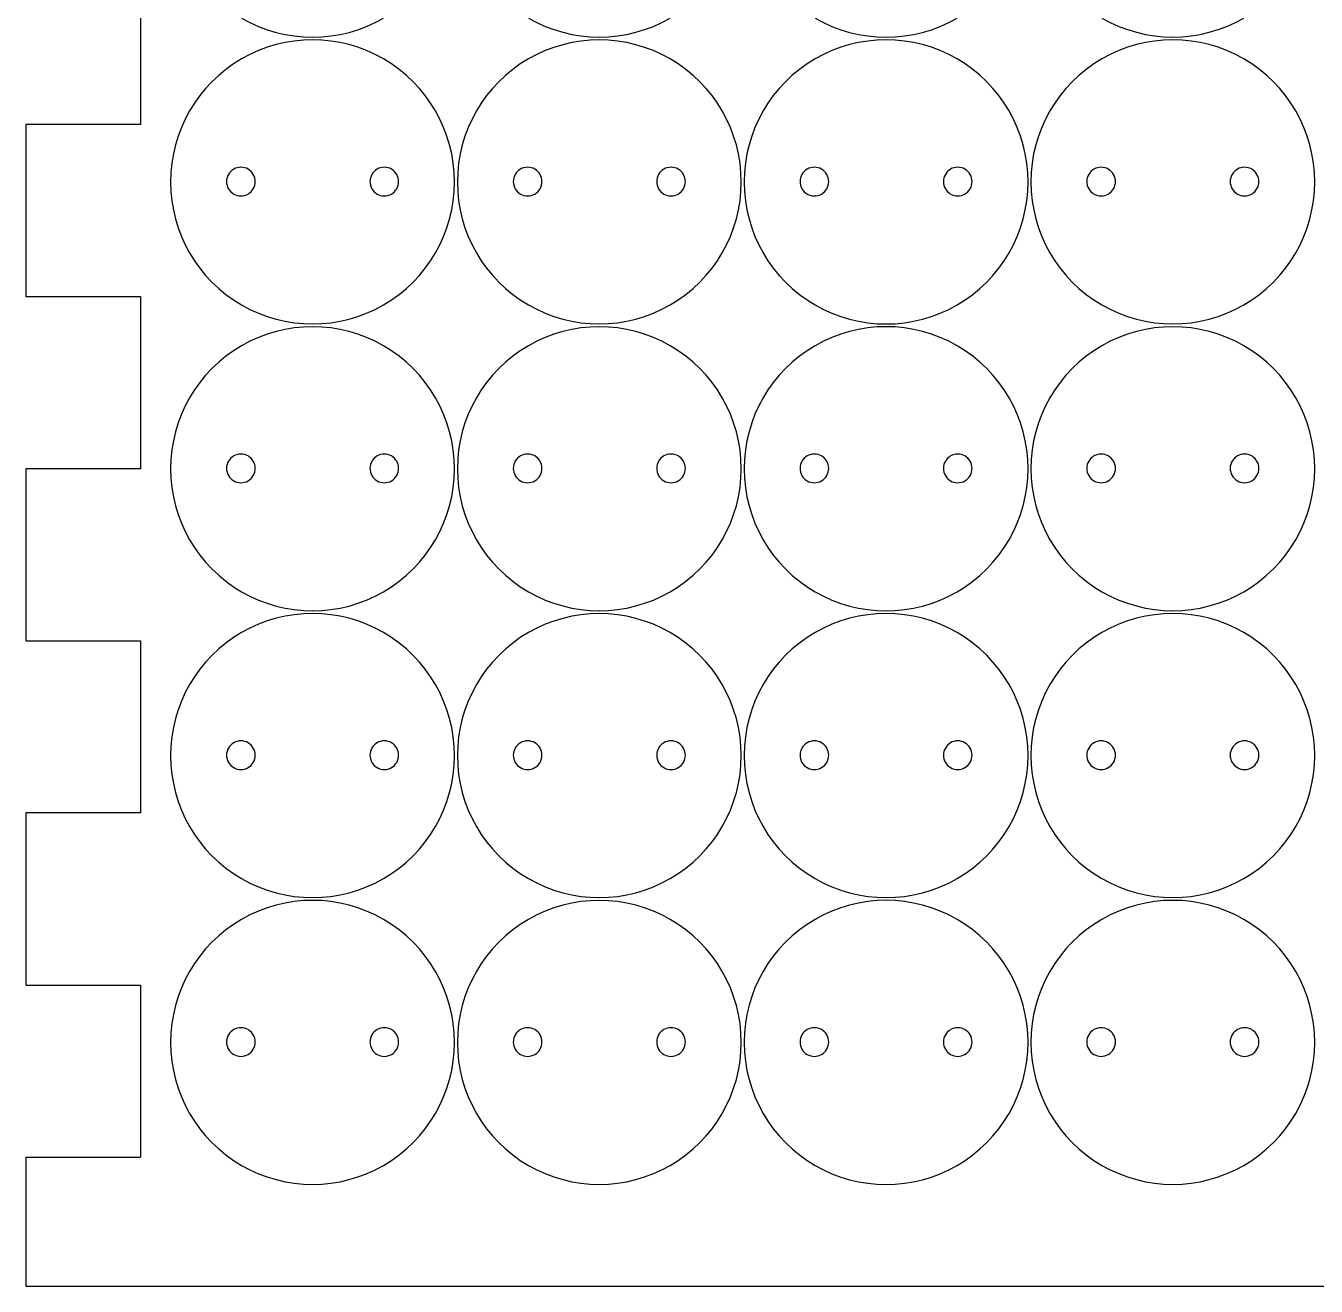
# Model space of a CAD drawing. Extents: x 0 to 163, y 0 to 185.
# Drawn here: x 71.8 to 116.8, y 95.4 to 139.34 of the extents above; entities that cross this region are included whole.
import ezdxf

# ---------------------------------------------------------------- set-up
doc = ezdxf.new("R2010")
doc.units = 0
doc.layers.add('Cut', color=7, linetype='CONTINUOUS')
doc.layers.add('Engrave', color=7, linetype='CONTINUOUS')

msp = doc.modelspace()

# ---------------------------------------------------------------- linework, layer by layer
at = {"layer": 'Cut', "color": 7}
for points in [[(75.80235, 141.898198), (75.80235, 135.898198)], [(75.80235, 135.898198), (71.80235, 135.898198)], [(71.80235, 135.898198), (71.80235, 129.898198)], [(75.80235, 129.898198), (75.80235, 123.898198), (71.80235, 123.898198)], [(71.80235, 129.898198), (75.80235, 129.898198)], [(71.80235, 123.898198), (71.80235, 117.898188)], [(71.80235, 117.898188), (75.80235, 117.898188)], [(75.80235, 117.898188), (75.80235, 111.898178)], [(71.80235, 111.898178), (71.80235, 105.898188)], [(75.80235, 111.898178), (71.80235, 111.898178)], [(71.80235, 105.898188), (75.80235, 105.898188)], [(75.80235, 105.898188), (75.80235, 99.898188)], [(71.80235, 99.898188), (71.80235, 95.398178), (162.818783, 95.398178), (162.818773, 98.881758)], [(71.80235, 99.898188), (75.80235, 99.898188)]]:
    msp.add_lwpolyline(points, dxfattribs=at)
for points in [[(79.80238, 133.909978)], [(84.80238, 133.909978)], [(89.80238, 133.909978)], [(94.802383, 133.909978)], [(99.802383, 133.909978)], [(104.802383, 133.909978)], [(109.802383, 133.909978)], [(114.802383, 133.909978)], [(79.80238, 123.909978)], [(84.80238, 123.909978)], [(89.80238, 123.909978)], [(94.802383, 123.909978)], [(99.802383, 123.909978)], [(104.802383, 123.909978)], [(109.802383, 123.909978)], [(114.802383, 123.909978)], [(79.80238, 113.909958)], [(84.80238, 113.909958)], [(89.80238, 113.909958)], [(94.802383, 113.909958)], [(99.802383, 113.909958)], [(104.802383, 113.909958)], [(109.802383, 113.909958)], [(114.802383, 113.909958)], [(79.80238, 103.909958)], [(84.80238, 103.909958)], [(89.80238, 103.909958)], [(94.802383, 103.909958)], [(99.802383, 103.909958)], [(104.802383, 103.909958)], [(109.802383, 103.909958)], [(114.802383, 103.909958)]]:
    msp.add_lwpolyline(points, close=True, dxfattribs=at)
for points in [[(79.05231, 134.343195), (78.897573, 134.253824), (78.802293, 134.088669), (78.80238, 133.909978)], [(79.552451, 134.343195), (79.397715, 134.432565), (79.207046, 134.432565), (79.05231, 134.343195)], [(79.80238, 133.909978), (79.802468, 134.088669), (79.707188, 134.253824), (79.552451, 134.343195)], [(84.05231, 134.343195), (83.897573, 134.253824), (83.802293, 134.088669), (83.80238, 133.909978)], [(84.552451, 134.343195), (84.397715, 134.432565), (84.207046, 134.432565), (84.05231, 134.343195)], [(84.80238, 133.909978), (84.802468, 134.088669), (84.707188, 134.253824), (84.552451, 134.343195)], [(89.05231, 134.343195), (88.897573, 134.253824), (88.802293, 134.088669), (88.80238, 133.909978)], [(89.552451, 134.343195), (89.397715, 134.432565), (89.207046, 134.432565), (89.05231, 134.343195)], [(89.80238, 133.909978), (89.802468, 134.088669), (89.707188, 134.253824), (89.552451, 134.343195)], [(94.05222, 134.343462), (93.897436, 134.25402), (93.802181, 134.088745), (93.802383, 133.909978)], [(94.552547, 134.343462), (94.397763, 134.432904), (94.207004, 134.432904), (94.05222, 134.343462)], [(94.802383, 133.909978), (94.802586, 134.088745), (94.70733, 134.25402), (94.552547, 134.343462)], [(99.052313, 134.343195), (98.897576, 134.253824), (98.802296, 134.088669), (98.802383, 133.909978)], [(99.552454, 134.343195), (99.397718, 134.432565), (99.207049, 134.432565), (99.052313, 134.343195)], [(99.802383, 133.909978), (99.802471, 134.088669), (99.707191, 134.253824), (99.552454, 134.343195)], [(104.05222, 134.343462), (103.897436, 134.25402), (103.802181, 134.088745), (103.802383, 133.909978)], [(104.552547, 134.343462), (104.397763, 134.432904), (104.207004, 134.432904), (104.05222, 134.343462)], [(104.802383, 133.909978), (104.802586, 134.088745), (104.70733, 134.25402), (104.552547, 134.343462)], [(109.052179, 134.34358), (108.897375, 134.254106), (108.802131, 134.088779), (108.802383, 133.909978)], [(109.552588, 134.34358), (109.397783, 134.433054), (109.206983, 134.433054), (109.052179, 134.34358)], [(109.802383, 133.909978), (109.802636, 134.088779), (109.707392, 134.254106), (109.552588, 134.34358)], [(114.05222, 134.343462), (113.897436, 134.25402), (113.802181, 134.088745), (113.802383, 133.909978)], [(114.552547, 134.343462), (114.397763, 134.432904), (114.207004, 134.432904), (114.05222, 134.343462)], [(114.802383, 133.909978), (114.802586, 134.088745), (114.70733, 134.25402), (114.552547, 134.343462)], [(78.80238, 133.909978), (78.802293, 133.731287), (78.897573, 133.566132), (79.05231, 133.476761)], [(79.552451, 133.476761), (79.707188, 133.566132), (79.802468, 133.731287), (79.80238, 133.909978)], [(83.80238, 133.909978), (83.802293, 133.731287), (83.897573, 133.566132), (84.05231, 133.476761)], [(84.552451, 133.476761), (84.707188, 133.566132), (84.802468, 133.731287), (84.80238, 133.909978)], [(88.80238, 133.909978), (88.802293, 133.731287), (88.897573, 133.566132), (89.05231, 133.476761)], [(89.552451, 133.476761), (89.707188, 133.566132), (89.802468, 133.731287), (89.80238, 133.909978)], [(93.802383, 133.909978), (93.802181, 133.73121), (93.897436, 133.565936), (94.05222, 133.476493)], [(94.552547, 133.476493), (94.70733, 133.565936), (94.802586, 133.73121), (94.802383, 133.909978)], [(98.802383, 133.909978), (98.802296, 133.731287), (98.897576, 133.566132), (99.052313, 133.476761)], [(99.552454, 133.476761), (99.707191, 133.566132), (99.802471, 133.731287), (99.802383, 133.909978)], [(103.802383, 133.909978), (103.802181, 133.73121), (103.897436, 133.565936), (104.05222, 133.476493)], [(104.552547, 133.476493), (104.70733, 133.565936), (104.802586, 133.73121), (104.802383, 133.909978)], [(108.802383, 133.909978), (108.802131, 133.731176), (108.897375, 133.565849), (109.052179, 133.476375)], [(109.552588, 133.476375), (109.707392, 133.565849), (109.802636, 133.731176), (109.802383, 133.909978)], [(113.802383, 133.909978), (113.802181, 133.73121), (113.897436, 133.565936), (114.05222, 133.476493)], [(114.552547, 133.476493), (114.70733, 133.565936), (114.802586, 133.73121), (114.802383, 133.909978)], [(79.05231, 133.476761), (79.207046, 133.38739), (79.397715, 133.38739), (79.552451, 133.476761)], [(84.05231, 133.476761), (84.207046, 133.38739), (84.397715, 133.38739), (84.552451, 133.476761)], [(89.05231, 133.476761), (89.207046, 133.38739), (89.397715, 133.38739), (89.552451, 133.476761)], [(94.05222, 133.476493), (94.207004, 133.387051), (94.397763, 133.387051), (94.552547, 133.476493)], [(99.052313, 133.476761), (99.207049, 133.38739), (99.397718, 133.38739), (99.552454, 133.476761)], [(104.05222, 133.476493), (104.207004, 133.387051), (104.397763, 133.387051), (104.552547, 133.476493)], [(109.052179, 133.476375), (109.206983, 133.386902), (109.397783, 133.386902), (109.552588, 133.476375)], [(114.05222, 133.476493), (114.207004, 133.387051), (114.397763, 133.387051), (114.552547, 133.476493)], [(79.05231, 124.343195), (78.897573, 124.253824), (78.802293, 124.088669), (78.80238, 123.909978)], [(79.552451, 124.343195), (79.397715, 124.432565), (79.207046, 124.432565), (79.05231, 124.343195)], [(79.80238, 123.909978), (79.802468, 124.088669), (79.707188, 124.253824), (79.552451, 124.343195)], [(84.05231, 124.343195), (83.897573, 124.253824), (83.802293, 124.088669), (83.80238, 123.909978)], [(84.552451, 124.343195), (84.397715, 124.432565), (84.207046, 124.432565), (84.05231, 124.343195)], [(84.80238, 123.909978), (84.802468, 124.088669), (84.707188, 124.253824), (84.552451, 124.343195)], [(89.05231, 124.343195), (88.897573, 124.253824), (88.802293, 124.088669), (88.80238, 123.909978)], [(89.552451, 124.343195), (89.397715, 124.432565), (89.207046, 124.432565), (89.05231, 124.343195)], [(89.80238, 123.909978), (89.802468, 124.088669), (89.707188, 124.253824), (89.552451, 124.343195)], [(94.05222, 124.343462), (93.897436, 124.25402), (93.802181, 124.088745), (93.802383, 123.909978)], [(94.552547, 124.343462), (94.397763, 124.432904), (94.207004, 124.432904), (94.05222, 124.343462)], [(94.802383, 123.909978), (94.802586, 124.088745), (94.70733, 124.25402), (94.552547, 124.343462)], [(99.052313, 124.343195), (98.897576, 124.253824), (98.802296, 124.088669), (98.802383, 123.909978)], [(99.552454, 124.343195), (99.397718, 124.432565), (99.207049, 124.432565), (99.052313, 124.343195)], [(99.802383, 123.909978), (99.802471, 124.088669), (99.707191, 124.253824), (99.552454, 124.343195)], [(104.05222, 124.343462), (103.897436, 124.25402), (103.802181, 124.088745), (103.802383, 123.909978)], [(104.552547, 124.343462), (104.397763, 124.432904), (104.207004, 124.432904), (104.05222, 124.343462)], [(104.802383, 123.909978), (104.802586, 124.088745), (104.70733, 124.25402), (104.552547, 124.343462)], [(109.052179, 124.34358), (108.897375, 124.254106), (108.802131, 124.088779), (108.802383, 123.909978)], [(109.552588, 124.34358), (109.397783, 124.433054), (109.206983, 124.433054), (109.052179, 124.34358)], [(109.802383, 123.909978), (109.802636, 124.088779), (109.707392, 124.254106), (109.552588, 124.34358)], [(114.05222, 124.343462), (113.897436, 124.25402), (113.802181, 124.088745), (113.802383, 123.909978)], [(114.552547, 124.343462), (114.397763, 124.432904), (114.207004, 124.432904), (114.05222, 124.343462)], [(114.802383, 123.909978), (114.802586, 124.088745), (114.70733, 124.25402), (114.552547, 124.343462)], [(78.80238, 123.909978), (78.802293, 123.731287), (78.897573, 123.566132), (79.05231, 123.476761)], [(79.552451, 123.476761), (79.707188, 123.566132), (79.802468, 123.731287), (79.80238, 123.909978)], [(83.80238, 123.909978), (83.802293, 123.731287), (83.897573, 123.566132), (84.05231, 123.476761)], [(84.552451, 123.476761), (84.707188, 123.566132), (84.802468, 123.731287), (84.80238, 123.909978)], [(88.80238, 123.909978), (88.802293, 123.731287), (88.897573, 123.566132), (89.05231, 123.476761)], [(89.552451, 123.476761), (89.707188, 123.566132), (89.802468, 123.731287), (89.80238, 123.909978)], [(93.802383, 123.909978), (93.802181, 123.73121), (93.897436, 123.565936), (94.05222, 123.476493)], [(94.552547, 123.476493), (94.70733, 123.565936), (94.802586, 123.73121), (94.802383, 123.909978)], [(98.802383, 123.909978), (98.802296, 123.731287), (98.897576, 123.566132), (99.052313, 123.476761)], [(99.552454, 123.476761), (99.707191, 123.566132), (99.802471, 123.731287), (99.802383, 123.909978)], [(103.802383, 123.909978), (103.802181, 123.73121), (103.897436, 123.565936), (104.05222, 123.476493)], [(104.552547, 123.476493), (104.70733, 123.565936), (104.802586, 123.73121), (104.802383, 123.909978)], [(108.802383, 123.909978), (108.802131, 123.731176), (108.897375, 123.565849), (109.052179, 123.476375)], [(109.552588, 123.476375), (109.707392, 123.565849), (109.802636, 123.731176), (109.802383, 123.909978)], [(113.802383, 123.909978), (113.802181, 123.73121), (113.897436, 123.565936), (114.05222, 123.476493)], [(114.552547, 123.476493), (114.70733, 123.565936), (114.802586, 123.73121), (114.802383, 123.909978)], [(79.05231, 123.476761), (79.207046, 123.38739), (79.397715, 123.38739), (79.552451, 123.476761)], [(84.05231, 123.476761), (84.207046, 123.38739), (84.397715, 123.38739), (84.552451, 123.476761)], [(89.05231, 123.476761), (89.207046, 123.38739), (89.397715, 123.38739), (89.552451, 123.476761)], [(94.05222, 123.476493), (94.207004, 123.387051), (94.397763, 123.387051), (94.552547, 123.476493)], [(99.052313, 123.476761), (99.207049, 123.38739), (99.397718, 123.38739), (99.552454, 123.476761)], [(104.05222, 123.476493), (104.207004, 123.387051), (104.397763, 123.387051), (104.552547, 123.476493)], [(109.052179, 123.476375), (109.206983, 123.386902), (109.397783, 123.386902), (109.552588, 123.476375)], [(114.05222, 123.476493), (114.207004, 123.387051), (114.397763, 123.387051), (114.552547, 123.476493)], [(79.05231, 114.343175), (78.897573, 114.253804), (78.802293, 114.088649), (78.80238, 113.909958)], [(79.552451, 114.343175), (79.397715, 114.432545), (79.207046, 114.432545), (79.05231, 114.343175)], [(79.80238, 113.909958), (79.802468, 114.088649), (79.707188, 114.253804), (79.552451, 114.343175)], [(84.05231, 114.343175), (83.897573, 114.253804), (83.802293, 114.088649), (83.80238, 113.909958)], [(84.552451, 114.343175), (84.397715, 114.432545), (84.207046, 114.432545), (84.05231, 114.343175)], [(84.80238, 113.909958), (84.802468, 114.088649), (84.707188, 114.253804), (84.552451, 114.343175)], [(89.05231, 114.343175), (88.897573, 114.253804), (88.802293, 114.088649), (88.80238, 113.909958)], [(89.552451, 114.343175), (89.397715, 114.432545), (89.207046, 114.432545), (89.05231, 114.343175)], [(89.80238, 113.909958), (89.802468, 114.088649), (89.707188, 114.253804), (89.552451, 114.343175)], [(94.05222, 114.343442), (93.897436, 114.254), (93.802181, 114.088725), (93.802383, 113.909958)], [(94.552547, 114.343442), (94.397763, 114.432884), (94.207004, 114.432884), (94.05222, 114.343442)], [(94.802383, 113.909958), (94.802586, 114.088725), (94.70733, 114.254), (94.552547, 114.343442)], [(99.052313, 114.343175), (98.897576, 114.253804), (98.802296, 114.088649), (98.802383, 113.909958)], [(99.552454, 114.343175), (99.397718, 114.432545), (99.207049, 114.432545), (99.052313, 114.343175)], [(99.802383, 113.909958), (99.802471, 114.088649), (99.707191, 114.253804), (99.552454, 114.343175)], [(104.05222, 114.343442), (103.897436, 114.254), (103.802181, 114.088725), (103.802383, 113.909958)], [(104.552547, 114.343442), (104.397763, 114.432884), (104.207004, 114.432884), (104.05222, 114.343442)], [(104.802383, 113.909958), (104.802586, 114.088725), (104.70733, 114.254), (104.552547, 114.343442)], [(109.052179, 114.34356), (108.897375, 114.254086), (108.802131, 114.088759), (108.802383, 113.909958)], [(109.552588, 114.34356), (109.397783, 114.433034), (109.206983, 114.433034), (109.052179, 114.34356)], [(109.802383, 113.909958), (109.802636, 114.088759), (109.707392, 114.254086), (109.552588, 114.34356)], [(114.05222, 114.343442), (113.897436, 114.254), (113.802181, 114.088725), (113.802383, 113.909958)], [(114.552547, 114.343442), (114.397763, 114.432884), (114.207004, 114.432884), (114.05222, 114.343442)], [(114.802383, 113.909958), (114.802586, 114.088725), (114.70733, 114.254), (114.552547, 114.343442)], [(78.80238, 113.909958), (78.802293, 113.731267), (78.897573, 113.566112), (79.05231, 113.476741)], [(79.552451, 113.476741), (79.707188, 113.566112), (79.802468, 113.731267), (79.80238, 113.909958)], [(83.80238, 113.909958), (83.802293, 113.731267), (83.897573, 113.566112), (84.05231, 113.476741)], [(84.552451, 113.476741), (84.707188, 113.566112), (84.802468, 113.731267), (84.80238, 113.909958)], [(88.80238, 113.909958), (88.802293, 113.731267), (88.897573, 113.566112), (89.05231, 113.476741)], [(89.552451, 113.476741), (89.707188, 113.566112), (89.802468, 113.731267), (89.80238, 113.909958)], [(93.802383, 113.909958), (93.802181, 113.73119), (93.897436, 113.565916), (94.05222, 113.476473)], [(94.552547, 113.476473), (94.70733, 113.565916), (94.802586, 113.73119), (94.802383, 113.909958)], [(98.802383, 113.909958), (98.802296, 113.731267), (98.897576, 113.566112), (99.052313, 113.476741)], [(99.552454, 113.476741), (99.707191, 113.566112), (99.802471, 113.731267), (99.802383, 113.909958)], [(103.802383, 113.909958), (103.802181, 113.73119), (103.897436, 113.565916), (104.05222, 113.476473)], [(104.552547, 113.476473), (104.70733, 113.565916), (104.802586, 113.73119), (104.802383, 113.909958)], [(108.802383, 113.909958), (108.802131, 113.731156), (108.897375, 113.565829), (109.052179, 113.476355)], [(109.552588, 113.476355), (109.707392, 113.565829), (109.802636, 113.731156), (109.802383, 113.909958)], [(113.802383, 113.909958), (113.802181, 113.73119), (113.897436, 113.565916), (114.05222, 113.476473)], [(114.552547, 113.476473), (114.70733, 113.565916), (114.802586, 113.73119), (114.802383, 113.909958)], [(79.05231, 113.476741), (79.207046, 113.38737), (79.397715, 113.38737), (79.552451, 113.476741)], [(84.05231, 113.476741), (84.207046, 113.38737), (84.397715, 113.38737), (84.552451, 113.476741)], [(89.05231, 113.476741), (89.207046, 113.38737), (89.397715, 113.38737), (89.552451, 113.476741)], [(94.05222, 113.476473), (94.207004, 113.387031), (94.397763, 113.387031), (94.552547, 113.476473)], [(99.052313, 113.476741), (99.207049, 113.38737), (99.397718, 113.38737), (99.552454, 113.476741)], [(104.05222, 113.476473), (104.207004, 113.387031), (104.397763, 113.387031), (104.552547, 113.476473)], [(109.052179, 113.476355), (109.206983, 113.386882), (109.397783, 113.386882), (109.552588, 113.476355)], [(114.05222, 113.476473), (114.207004, 113.387031), (114.397763, 113.387031), (114.552547, 113.476473)], [(79.552451, 104.343175), (79.397715, 104.432545), (79.207046, 104.432545), (79.05231, 104.343175)], [(84.552451, 104.343175), (84.397715, 104.432545), (84.207046, 104.432545), (84.05231, 104.343175)], [(89.552451, 104.343175), (89.397715, 104.432545), (89.207046, 104.432545), (89.05231, 104.343175)], [(94.552547, 104.343442), (94.397763, 104.432884), (94.207004, 104.432884), (94.05222, 104.343442)], [(99.552454, 104.343175), (99.397718, 104.432545), (99.207049, 104.432545), (99.052313, 104.343175)], [(104.552547, 104.343442), (104.397763, 104.432884), (104.207004, 104.432884), (104.05222, 104.343442)], [(109.552588, 104.34356), (109.397783, 104.433034), (109.206983, 104.433034), (109.052179, 104.34356)], [(114.552547, 104.343442), (114.397763, 104.432884), (114.207004, 104.432884), (114.05222, 104.343442)], [(79.05231, 104.343175), (78.897573, 104.253804), (78.802293, 104.088649), (78.80238, 103.909958)], [(79.80238, 103.909958), (79.802468, 104.088649), (79.707188, 104.253804), (79.552451, 104.343175)], [(84.05231, 104.343175), (83.897573, 104.253804), (83.802293, 104.088649), (83.80238, 103.909958)], [(84.80238, 103.909958), (84.802468, 104.088649), (84.707188, 104.253804), (84.552451, 104.343175)], [(89.05231, 104.343175), (88.897573, 104.253804), (88.802293, 104.088649), (88.80238, 103.909958)], [(89.80238, 103.909958), (89.802468, 104.088649), (89.707188, 104.253804), (89.552451, 104.343175)], [(94.05222, 104.343442), (93.897436, 104.254), (93.802181, 104.088725), (93.802383, 103.909958)], [(94.802383, 103.909958), (94.802586, 104.088725), (94.70733, 104.254), (94.552547, 104.343442)], [(99.052313, 104.343175), (98.897576, 104.253804), (98.802296, 104.088649), (98.802383, 103.909958)], [(99.802383, 103.909958), (99.802471, 104.088649), (99.707191, 104.253804), (99.552454, 104.343175)], [(104.05222, 104.343442), (103.897436, 104.254), (103.802181, 104.088725), (103.802383, 103.909958)], [(104.802383, 103.909958), (104.802586, 104.088725), (104.70733, 104.254), (104.552547, 104.343442)], [(109.052179, 104.34356), (108.897375, 104.254086), (108.802131, 104.088759), (108.802383, 103.909958)], [(109.802383, 103.909958), (109.802636, 104.088759), (109.707392, 104.254086), (109.552588, 104.34356)], [(114.05222, 104.343442), (113.897436, 104.254), (113.802181, 104.088725), (113.802383, 103.909958)], [(114.802383, 103.909958), (114.802586, 104.088725), (114.70733, 104.254), (114.552547, 104.343442)], [(78.80238, 103.909958), (78.802293, 103.731267), (78.897573, 103.566112), (79.05231, 103.476741)], [(79.552451, 103.476741), (79.707188, 103.566112), (79.802468, 103.731267), (79.80238, 103.909958)], [(83.80238, 103.909958), (83.802293, 103.731267), (83.897573, 103.566112), (84.05231, 103.476741)], [(84.552451, 103.476741), (84.707188, 103.566112), (84.802468, 103.731267), (84.80238, 103.909958)], [(88.80238, 103.909958), (88.802293, 103.731267), (88.897573, 103.566112), (89.05231, 103.476741)], [(89.552451, 103.476741), (89.707188, 103.566112), (89.802468, 103.731267), (89.80238, 103.909958)], [(93.802383, 103.909958), (93.802181, 103.73119), (93.897436, 103.565916), (94.05222, 103.476473)], [(94.552547, 103.476473), (94.70733, 103.565916), (94.802586, 103.73119), (94.802383, 103.909958)], [(98.802383, 103.909958), (98.802296, 103.731267), (98.897576, 103.566112), (99.052313, 103.476741)], [(99.552454, 103.476741), (99.707191, 103.566112), (99.802471, 103.731267), (99.802383, 103.909958)], [(103.802383, 103.909958), (103.802181, 103.73119), (103.897436, 103.565916), (104.05222, 103.476473)], [(104.552547, 103.476473), (104.70733, 103.565916), (104.802586, 103.73119), (104.802383, 103.909958)], [(108.802383, 103.909958), (108.802131, 103.731156), (108.897375, 103.565829), (109.052179, 103.476355)], [(109.552588, 103.476355), (109.707392, 103.565829), (109.802636, 103.731156), (109.802383, 103.909958)], [(113.802383, 103.909958), (113.802181, 103.73119), (113.897436, 103.565916), (114.05222, 103.476473)], [(114.552547, 103.476473), (114.70733, 103.565916), (114.802586, 103.73119), (114.802383, 103.909958)], [(79.05231, 103.476741), (79.207046, 103.38737), (79.397715, 103.38737), (79.552451, 103.476741)], [(84.05231, 103.476741), (84.207046, 103.38737), (84.397715, 103.38737), (84.552451, 103.476741)], [(89.05231, 103.476741), (89.207046, 103.38737), (89.397715, 103.38737), (89.552451, 103.476741)], [(94.05222, 103.476473), (94.207004, 103.387031), (94.397763, 103.387031), (94.552547, 103.476473)], [(99.052313, 103.476741), (99.207049, 103.38737), (99.397718, 103.38737), (99.552454, 103.476741)], [(104.05222, 103.476473), (104.207004, 103.387031), (104.397763, 103.387031), (104.552547, 103.476473)], [(109.052179, 103.476355), (109.206983, 103.386882), (109.397783, 103.386882), (109.552588, 103.476355)], [(114.05222, 103.476473), (114.207004, 103.387031), (114.397763, 103.387031), (114.552547, 103.476473)]]:
    msp.add_open_spline(points, degree=3, dxfattribs=at)
at = {"layer": 'Engrave', "color": 7}
for points in [[(86.75235, 133.898198)], [(96.752353, 133.898198)], [(106.752353, 133.898198)], [(116.752353, 133.898198)], [(86.75235, 123.898198)], [(96.752353, 123.898198)], [(106.752353, 123.898198)], [(116.752353, 123.898198)], [(86.75235, 113.898188)], [(96.752353, 113.898188)], [(106.752353, 113.898188)], [(116.752353, 113.898188)], [(86.75235, 103.898178)], [(96.752353, 103.898178)], [(106.752353, 103.898178)], [(116.752353, 103.898178)]]:
    msp.add_lwpolyline(points, close=True, dxfattribs=at)
for points in [[(79.326944, 139.610199), (80.858686, 138.725654), (82.746015, 138.725654), (84.277757, 139.610199)], [(89.327351, 139.611371), (90.858887, 138.727138), (92.745817, 138.727138), (94.277353, 139.611371)], [(99.326491, 139.608884), (100.858465, 138.723988), (102.746242, 138.723988), (104.278215, 139.608884)], [(109.327353, 139.611372), (110.858889, 138.72714), (112.745818, 138.72714), (114.277353, 139.611372)], [(84.277757, 138.186196), (82.746015, 139.070741), (80.858686, 139.070741), (79.326944, 138.186196)], [(94.277353, 138.185025), (92.745817, 139.069257), (90.858887, 139.069257), (89.327351, 138.185025)], [(104.278215, 138.187512), (102.746242, 139.072408), (100.858465, 139.072408), (99.326491, 138.187512)], [(114.27776, 138.186196), (112.746018, 139.070741), (110.858689, 139.070741), (109.326947, 138.186196)], [(79.326944, 138.186196), (77.795202, 137.301651), (76.851848, 135.666998), (76.85235, 133.898198)], [(86.75235, 133.898198), (86.752853, 135.666998), (85.809499, 137.301651), (84.277757, 138.186196)], [(89.327351, 138.185025), (87.795815, 137.300792), (86.85235, 135.666663), (86.85235, 133.898198)], [(96.752353, 133.898198), (96.752353, 135.666663), (95.808888, 137.300792), (94.277353, 138.185025)], [(99.326491, 138.187512), (97.794518, 137.302616), (96.851287, 135.667373), (96.852353, 133.898198)], [(106.752353, 133.898198), (106.75342, 135.667373), (105.810189, 137.302616), (104.278215, 138.187512)], [(109.326947, 138.186196), (107.795205, 137.301651), (106.851851, 135.666998), (106.852353, 133.898198)], [(116.752353, 133.898198), (116.752856, 135.666998), (115.809502, 137.301651), (114.27776, 138.186196)], [(76.85235, 133.898198), (76.851848, 132.129398), (77.795202, 130.494744), (79.326944, 129.610199)], [(84.277757, 129.610199), (85.809499, 130.494744), (86.752853, 132.129398), (86.75235, 133.898198)], [(86.85235, 133.898198), (86.85235, 132.129732), (87.795815, 130.495603), (89.327351, 129.611371)], [(94.277353, 129.611371), (95.808888, 130.495603), (96.752353, 132.129732), (96.752353, 133.898198)], [(96.852353, 133.898198), (96.851287, 132.129022), (97.794518, 130.49378), (99.326491, 129.608884)], [(104.278215, 129.608884), (105.810189, 130.49378), (106.75342, 132.129022), (106.752353, 133.898198)], [(106.852353, 133.898198), (106.852353, 132.129733), (107.795818, 130.495604), (109.327353, 129.611372)], [(114.277353, 129.611372), (115.808889, 130.495604), (116.752353, 132.129733), (116.752353, 133.898198)], [(79.326944, 129.610199), (80.858686, 128.725654), (82.746015, 128.725654), (84.277757, 129.610199)], [(89.327351, 129.611371), (90.858887, 128.727138), (92.745817, 128.727138), (94.277353, 129.611371)], [(99.326491, 129.608884), (100.858465, 128.723988), (102.746242, 128.723988), (104.278215, 129.608884)], [(109.327353, 129.611372), (110.858889, 128.72714), (112.745818, 128.72714), (114.277353, 129.611372)], [(84.277757, 128.186196), (82.746015, 129.070741), (80.858686, 129.070741), (79.326944, 128.186196)], [(94.277353, 128.185025), (92.745817, 129.069257), (90.858887, 129.069257), (89.327351, 128.185025)], [(104.278215, 128.187512), (102.746242, 129.072408), (100.858465, 129.072408), (99.326491, 128.187512)], [(114.27776, 128.186196), (112.746018, 129.070741), (110.858689, 129.070741), (109.326947, 128.186196)], [(79.326944, 128.186196), (77.795202, 127.301651), (76.851848, 125.666998), (76.85235, 123.898198)], [(86.75235, 123.898198), (86.752853, 125.666998), (85.809499, 127.301651), (84.277757, 128.186196)], [(89.327351, 128.185025), (87.795815, 127.300792), (86.85235, 125.666663), (86.85235, 123.898198)], [(96.752353, 123.898198), (96.752353, 125.666663), (95.808888, 127.300792), (94.277353, 128.185025)], [(99.326491, 128.187512), (97.794518, 127.302616), (96.851287, 125.667373), (96.852353, 123.898198)], [(106.752353, 123.898198), (106.75342, 125.667373), (105.810189, 127.302616), (104.278215, 128.187512)], [(109.326947, 128.186196), (107.795205, 127.301651), (106.851851, 125.666998), (106.852353, 123.898198)], [(116.752353, 123.898198), (116.752856, 125.666998), (115.809502, 127.301651), (114.27776, 128.186196)], [(76.85235, 123.898198), (76.851848, 122.129398), (77.795202, 120.494744), (79.326944, 119.610199)], [(84.277757, 119.610199), (85.809499, 120.494744), (86.752853, 122.129398), (86.75235, 123.898198)], [(86.85235, 123.898198), (86.85235, 122.129732), (87.795815, 120.495603), (89.327351, 119.611371)], [(94.277353, 119.611371), (95.808888, 120.495603), (96.752353, 122.129732), (96.752353, 123.898198)], [(96.852353, 123.898198), (96.851287, 122.129022), (97.794518, 120.49378), (99.326491, 119.608884)], [(104.278215, 119.608884), (105.810189, 120.49378), (106.75342, 122.129022), (106.752353, 123.898198)], [(106.852353, 123.898198), (106.852353, 122.129733), (107.795818, 120.495604), (109.327353, 119.611372)], [(114.277353, 119.611372), (115.808889, 120.495604), (116.752353, 122.129733), (116.752353, 123.898198)], [(79.326944, 119.610199), (80.858686, 118.725654), (82.746015, 118.725654), (84.277757, 119.610199)], [(89.327351, 119.611371), (90.858887, 118.727138), (92.745817, 118.727138), (94.277353, 119.611371)], [(99.326491, 119.608884), (100.858465, 118.723988), (102.746242, 118.723988), (104.278215, 119.608884)], [(109.327353, 119.611372), (110.858889, 118.72714), (112.745818, 118.72714), (114.277353, 119.611372)], [(84.277757, 118.186186), (82.746015, 119.070731), (80.858686, 119.070731), (79.326944, 118.186186)], [(94.277353, 118.185015), (92.745817, 119.069247), (90.858887, 119.069247), (89.327351, 118.185015)], [(104.278215, 118.187502), (102.746242, 119.072398), (100.858465, 119.072398), (99.326491, 118.187502)], [(114.27776, 118.186186), (112.746018, 119.070731), (110.858689, 119.070731), (109.326947, 118.186186)], [(79.326944, 118.186186), (77.795202, 117.301641), (76.851848, 115.666988), (76.85235, 113.898188)], [(86.75235, 113.898188), (86.752853, 115.666988), (85.809499, 117.301641), (84.277757, 118.186186)], [(89.327351, 118.185015), (87.795815, 117.300782), (86.85235, 115.666653), (86.85235, 113.898188)], [(96.752353, 113.898188), (96.752353, 115.666653), (95.808888, 117.300782), (94.277353, 118.185015)], [(99.326491, 118.187502), (97.794518, 117.302606), (96.851287, 115.667363), (96.852353, 113.898188)], [(106.752353, 113.898188), (106.75342, 115.667363), (105.810189, 117.302606), (104.278215, 118.187502)], [(109.326947, 118.186186), (107.795205, 117.301641), (106.851851, 115.666988), (106.852353, 113.898188)], [(116.752353, 113.898188), (116.752856, 115.666988), (115.809502, 117.301641), (114.27776, 118.186186)], [(76.85235, 113.898188), (76.851848, 112.129388), (77.795202, 110.494734), (79.326944, 109.610189)], [(84.277757, 109.610189), (85.809499, 110.494734), (86.752853, 112.129388), (86.75235, 113.898188)], [(86.85235, 113.898188), (86.85235, 112.129722), (87.795815, 110.495593), (89.327351, 109.611361)], [(94.277353, 109.611361), (95.808888, 110.495593), (96.752353, 112.129722), (96.752353, 113.898188)], [(96.852353, 113.898188), (96.851287, 112.129012), (97.794518, 110.49377), (99.326491, 109.608874)], [(104.278215, 109.608874), (105.810189, 110.49377), (106.75342, 112.129012), (106.752353, 113.898188)], [(106.852353, 113.898188), (106.852353, 112.129723), (107.795818, 110.495594), (109.327353, 109.611362)], [(114.277353, 109.611362), (115.808889, 110.495594), (116.752353, 112.129723), (116.752353, 113.898188)], [(79.326944, 109.610189), (80.858686, 108.725644), (82.746015, 108.725644), (84.277757, 109.610189)], [(89.327351, 109.611361), (90.858887, 108.727128), (92.745817, 108.727128), (94.277353, 109.611361)], [(99.326491, 109.608874), (100.858465, 108.723978), (102.746242, 108.723978), (104.278215, 109.608874)], [(109.327353, 109.611362), (110.858889, 108.72713), (112.745818, 108.72713), (114.277353, 109.611362)], [(84.277757, 108.186176), (82.746015, 109.070721), (80.858686, 109.070721), (79.326944, 108.186176)], [(94.277353, 108.185005), (92.745817, 109.069237), (90.858887, 109.069237), (89.327351, 108.185005)], [(104.278215, 108.187492), (102.746242, 109.072388), (100.858465, 109.072388), (99.326491, 108.187492)], [(114.27776, 108.186176), (112.746018, 109.070721), (110.858689, 109.070721), (109.326947, 108.186176)], [(79.326944, 108.186176), (77.795202, 107.301631), (76.851848, 105.666978), (76.85235, 103.898178)], [(86.75235, 103.898178), (86.752853, 105.666978), (85.809499, 107.301631), (84.277757, 108.186176)], [(89.327351, 108.185005), (87.795815, 107.300772), (86.85235, 105.666643), (86.85235, 103.898178)], [(96.752353, 103.898178), (96.752353, 105.666643), (95.808888, 107.300772), (94.277353, 108.185005)], [(99.326491, 108.187492), (97.794518, 107.302596), (96.851287, 105.667353), (96.852353, 103.898178)], [(106.752353, 103.898178), (106.75342, 105.667353), (105.810189, 107.302596), (104.278215, 108.187492)], [(109.326947, 108.186176), (107.795205, 107.301631), (106.851851, 105.666978), (106.852353, 103.898178)], [(116.752353, 103.898178), (116.752856, 105.666978), (115.809502, 107.301631), (114.27776, 108.186176)], [(76.85235, 103.898178), (76.851848, 102.129378), (77.795202, 100.494724), (79.326944, 99.610179)], [(84.277757, 99.610179), (85.809499, 100.494724), (86.752853, 102.129378), (86.75235, 103.898178)], [(86.85235, 103.898178), (86.85235, 102.129712), (87.795815, 100.495583), (89.327351, 99.611351)], [(94.277353, 99.611351), (95.808888, 100.495583), (96.752353, 102.129712), (96.752353, 103.898178)], [(96.852353, 103.898178), (96.851287, 102.129002), (97.794518, 100.49376), (99.326491, 99.608864)], [(104.278215, 99.608864), (105.810189, 100.49376), (106.75342, 102.129002), (106.752353, 103.898178)], [(106.852353, 103.898178), (106.852353, 102.129713), (107.795818, 100.495584), (109.327353, 99.611352)], [(114.277353, 99.611352), (115.808889, 100.495584), (116.752353, 102.129713), (116.752353, 103.898178)], [(79.326944, 99.610179), (80.858686, 98.725634), (82.746015, 98.725634), (84.277757, 99.610179)], [(89.327351, 99.611351), (90.858887, 98.727118), (92.745817, 98.727118), (94.277353, 99.611351)], [(99.326491, 99.608864), (100.858465, 98.723968), (102.746242, 98.723968), (104.278215, 99.608864)], [(109.327353, 99.611352), (110.858889, 98.72712), (112.745818, 98.72712), (114.277353, 99.611352)]]:
    msp.add_open_spline(points, degree=3, dxfattribs=at)

doc.saveas('drawing.dxf')
